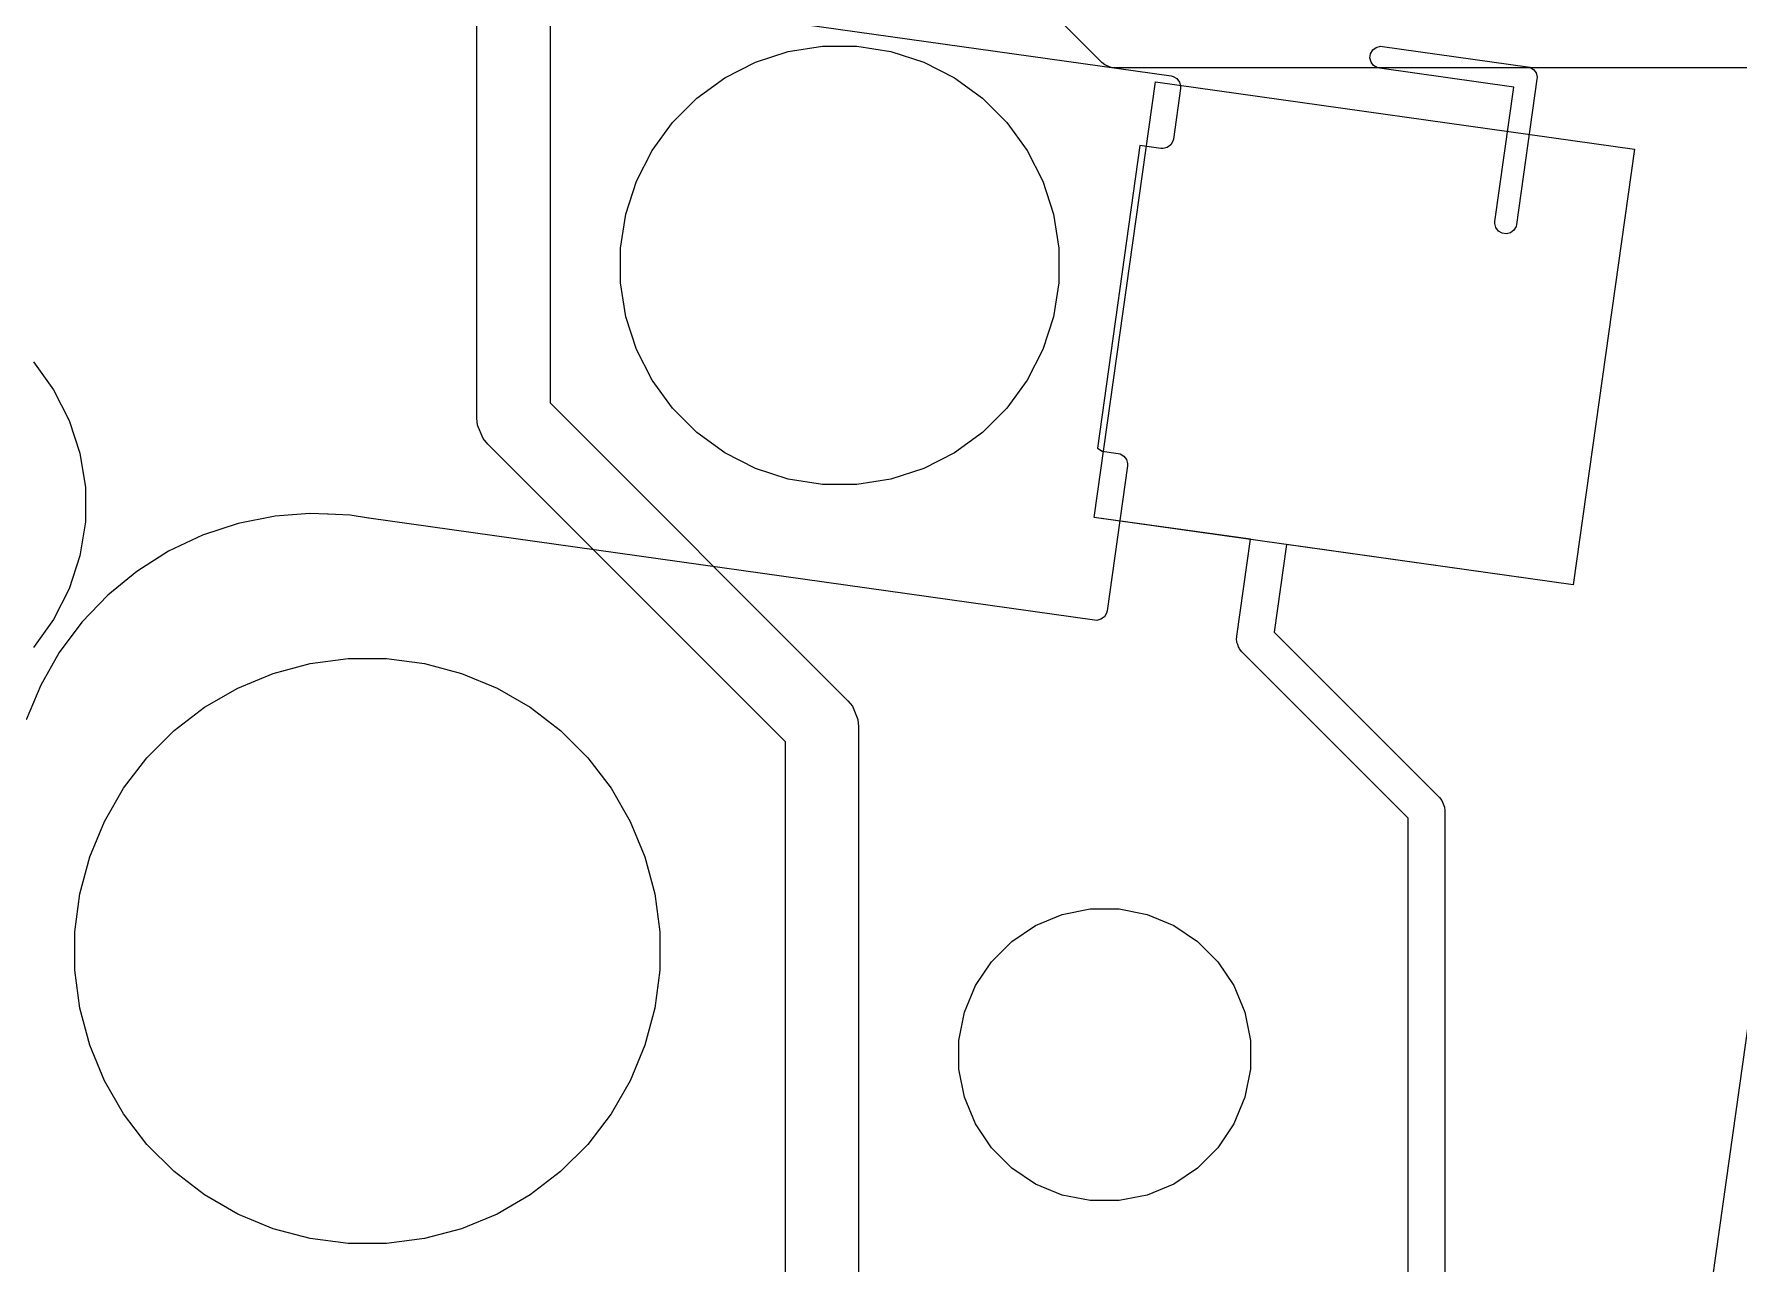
# Model space of a CAD drawing. Header units: millimetres. Extents: x 14 to 286, y -133 to -45.
# Drawn here: x 91.7 to 103.33, y -99.61 to -91.22 of the extents above; entities that cross this region are included whole.
import ezdxf

# ---------------------------------------------------------------- set-up
doc = ezdxf.new("R2010")
doc.units = ezdxf.units.MM
for name, color, linetype, true_color in [('B.Cu', 153, 'CONTINUOUS', 0x4d7fc4), ('B.Mask', 4, 'CONTINUOUS', 0x02ffee), ('B.Paste', 132, 'CONTINUOUS', 0x00c2c2), ('B.Silkscreen', 31, 'CONTINUOUS', 0xe8b2a7), ('F.Cu', 13, 'CONTINUOUS', 0xc83434), ('F.Mask', 201, 'CONTINUOUS', 0xd864ff), ('F.Silkscreen', 41, 'CONTINUOUS', 0xf2eda1), ('User.Drawings', 9, 'CONTINUOUS', 0xc2c2c2)]:
    doc.layers.add(name, color=color, linetype=linetype, true_color=true_color)

msp = doc.modelspace()

# ---------------------------------------------------------------- linework, layer by layer
at = {"layer": 'B.Cu', "linetype": 'CONTINUOUS'}
for p, q in [((94.7207, -93.8386), (94.7207, -87.886753)), ((95.2207, -87.886753), (95.2207, -93.735046)), ((98.932913, -94.515308), (99.350432, -91.544504)), ((99.350432, -91.544504), (102.618317, -92.003776)), ((102.618317, -92.003776), (102.200798, -94.97458)), ((95.2207, -93.735046), (97.251777, -95.766124)), ((94.725504, -93.887373), (94.7207, -93.8386)), ((94.762833, -93.977493), (94.725504, -93.887373)), ((94.762837, -93.977497), (94.762833, -93.977493)), ((94.793923, -94.015377), (94.762837, -93.977497)), ((96.825, -96.046453), (94.793923, -94.015377)), ((99.997453, -94.664919), (98.932913, -94.515308)), ((99.904516, -95.326203), (99.997453, -94.664919)), ((100.245021, -94.699713), (100.160757, -95.299281)), ((102.200798, -94.97458), (100.245021, -94.699713)), ((99.903501, -95.350686), (99.904516, -95.326203)), ((99.905702, -95.359197), (99.903501, -95.350686)), ((99.905702, -95.367987), (99.905702, -95.359197)), ((99.911752, -95.382592), (99.905702, -95.367987)), ((100.160757, -95.299281), (101.288588, -96.427112)), ((99.915712, -95.397905), (99.911752, -95.382592)), ((99.921004, -95.404927), (99.915712, -95.397905)), ((99.924367, -95.413046), (99.921004, -95.404927)), ((99.939912, -95.431988), (99.924367, -95.413046)), ((101.0752, -96.567276), (99.939912, -95.431988)), ((97.251777, -95.766124), (97.282868, -95.804008)), ((97.282868, -95.804008), (97.320197, -95.894128)), ((97.320197, -95.894128), (97.320197, -95.894137)), ((97.320197, -95.894137), (97.325, -95.9429)), ((97.325, -95.9429), (97.325, -101.468146)), ((96.825, -101.5717), (96.825, -96.046453)), ((101.288588, -96.427112), (101.304128, -96.446048)), ((101.304128, -96.446048), (101.304134, -96.446054)), ((101.304134, -96.446054), (101.322798, -96.491114)), ((101.322798, -96.491114), (101.3252, -96.5155)), ((101.3252, -96.5155), (101.3252, -101.378222)), ((101.0752, -101.378222), (101.0752, -96.567276))]:
    msp.add_line(p, q, dxfattribs=at)
at = {"layer": 'B.Mask', "linetype": 'CONTINUOUS'}
for p, q in [((96.845012, -91.338183), (97.077491, -91.301362)), ((97.077491, -91.301362), (97.312869, -91.301362)), ((97.312869, -91.301362), (97.545348, -91.338183)), ((96.411432, -91.517778), (96.621155, -91.410919)), ((96.621155, -91.410919), (96.845012, -91.338183)), ((97.545348, -91.338183), (97.769205, -91.410919)), ((97.769205, -91.410919), (97.978928, -91.517778)), ((96.221008, -91.656129), (96.411432, -91.517778)), ((97.978928, -91.517778), (98.169352, -91.656129)), ((96.054571, -91.822566), (96.221008, -91.656129)), ((98.169352, -91.656129), (98.335789, -91.822566)), ((98.932913, -94.515308), (99.350432, -91.544504)), ((99.350432, -91.544504), (102.618317, -92.003776)), ((95.91622, -92.01299), (96.054571, -91.822566)), ((98.335789, -91.822566), (98.47414, -92.01299)), ((102.618317, -92.003776), (102.200798, -94.97458)), ((95.809361, -92.222713), (95.91622, -92.01299)), ((98.47414, -92.01299), (98.580999, -92.222713)), ((95.736625, -92.44657), (95.809361, -92.222713)), ((98.580999, -92.222713), (98.653735, -92.44657)), ((95.699804, -92.679049), (95.736625, -92.44657)), ((98.653735, -92.44657), (98.690556, -92.679049)), ((95.699804, -92.914427), (95.699804, -92.679049)), ((98.690556, -92.679049), (98.690556, -92.914427)), ((95.736625, -93.146906), (95.699804, -92.914427)), ((98.690556, -92.914427), (98.653735, -93.146906)), ((95.809361, -93.370763), (95.736625, -93.146906)), ((98.653735, -93.146906), (98.580999, -93.370763)), ((95.91622, -93.580486), (95.809361, -93.370763)), ((98.580999, -93.370763), (98.47414, -93.580486)), ((91.694087, -93.454098), (91.832438, -93.644522)), ((96.054571, -93.77091), (95.91622, -93.580486)), ((98.47414, -93.580486), (98.335789, -93.77091)), ((91.832438, -93.644522), (91.939297, -93.854245)), ((91.939297, -93.854245), (92.012033, -94.078102)), ((96.221008, -93.937347), (96.054571, -93.77091)), ((98.335789, -93.77091), (98.169352, -93.937347)), ((96.411432, -94.075698), (96.221008, -93.937347)), ((98.169352, -93.937347), (97.978928, -94.075698)), ((92.012033, -94.078102), (92.048854, -94.310581)), ((96.621155, -94.182557), (96.411432, -94.075698)), ((97.978928, -94.075698), (97.769205, -94.182557)), ((96.845012, -94.255293), (96.621155, -94.182557)), ((97.769205, -94.182557), (97.545348, -94.255293)), ((92.048854, -94.310581), (92.048854, -94.545959)), ((97.077491, -94.292114), (96.845012, -94.255293)), ((97.312869, -94.292114), (97.077491, -94.292114)), ((97.545348, -94.255293), (97.312869, -94.292114)), ((92.048854, -94.545959), (92.012033, -94.778438)), ((102.200798, -94.97458), (98.932913, -94.515308)), ((92.012033, -94.778438), (91.939297, -95.002295)), ((91.939297, -95.002295), (91.832438, -95.212018)), ((91.832438, -95.212018), (91.694087, -95.402442)), ((93.582719, -95.512229), (93.842094, -95.478082)), ((93.842094, -95.478082), (94.103706, -95.478082)), ((94.103706, -95.478082), (94.363081, -95.512229)), ((93.088323, -95.680055), (93.330021, -95.57994)), ((93.330021, -95.57994), (93.582719, -95.512229)), ((94.363081, -95.512229), (94.615779, -95.57994)), ((94.615779, -95.57994), (94.857477, -95.680055)), ((92.86176, -95.810861), (93.088323, -95.680055)), ((94.857477, -95.680055), (95.08404, -95.810861)), ((92.654208, -95.97012), (92.86176, -95.810861)), ((95.08404, -95.810861), (95.291592, -95.97012)), ((92.46922, -96.155108), (92.654208, -95.97012)), ((95.291592, -95.97012), (95.47658, -96.155108)), ((92.309961, -96.36266), (92.46922, -96.155108)), ((95.47658, -96.155108), (95.635839, -96.36266)), ((92.179155, -96.589223), (92.309961, -96.36266)), ((95.635839, -96.36266), (95.766645, -96.589223)), ((92.07904, -96.830921), (92.179155, -96.589223)), ((95.766645, -96.589223), (95.86676, -96.830921)), ((92.011329, -97.083619), (92.07904, -96.830921)), ((95.86676, -96.830921), (95.934471, -97.083619)), ((91.977182, -97.342994), (92.011329, -97.083619)), ((95.934471, -97.083619), (95.968618, -97.342994)), ((98.532065, -97.298878), (98.713177, -97.223859)), ((98.713177, -97.223859), (98.905445, -97.185614)), ((98.905445, -97.185614), (99.101479, -97.185614)), ((99.101479, -97.185614), (99.293747, -97.223859)), ((99.293747, -97.223859), (99.474859, -97.298878)), ((91.977182, -97.604606), (91.977182, -97.342994)), ((95.968618, -97.342994), (95.968618, -97.604606)), ((98.369069, -97.407789), (98.532065, -97.298878)), ((99.474859, -97.298878), (99.637855, -97.407789)), ((98.230452, -97.546406), (98.369069, -97.407789)), ((99.637855, -97.407789), (99.776472, -97.546406)), ((98.121541, -97.709402), (98.230452, -97.546406)), ((99.776472, -97.546406), (99.885383, -97.709402)), ((92.011329, -97.863981), (91.977182, -97.604606)), ((95.968618, -97.604606), (95.934471, -97.863981)), ((98.046522, -97.890514), (98.121541, -97.709402)), ((99.885383, -97.709402), (99.960402, -97.890514)), ((92.07904, -98.116679), (92.011329, -97.863981)), ((95.934471, -97.863981), (95.86676, -98.116679)), ((98.008277, -98.082782), (98.046522, -97.890514)), ((99.960402, -97.890514), (99.998647, -98.082782)), ((92.179155, -98.358377), (92.07904, -98.116679)), ((95.86676, -98.116679), (95.766645, -98.358377)), ((98.008277, -98.278816), (98.008277, -98.082782)), ((99.998647, -98.082782), (99.998647, -98.278816)), ((98.046522, -98.471084), (98.008277, -98.278816)), ((99.998647, -98.278816), (99.960402, -98.471084)), ((92.309961, -98.58494), (92.179155, -98.358377)), ((95.766645, -98.358377), (95.635839, -98.58494)), ((98.121541, -98.652196), (98.046522, -98.471084)), ((99.960402, -98.471084), (99.885383, -98.652196)), ((92.46922, -98.792492), (92.309961, -98.58494)), ((95.635839, -98.58494), (95.47658, -98.792492)), ((98.230452, -98.815192), (98.121541, -98.652196)), ((99.885383, -98.652196), (99.776472, -98.815192)), ((92.654208, -98.97748), (92.46922, -98.792492)), ((95.47658, -98.792492), (95.291592, -98.97748)), ((98.369069, -98.953809), (98.230452, -98.815192)), ((99.776472, -98.815192), (99.637855, -98.953809)), ((92.86176, -99.136739), (92.654208, -98.97748)), ((95.291592, -98.97748), (95.08404, -99.136739)), ((98.532065, -99.06272), (98.369069, -98.953809)), ((99.637855, -98.953809), (99.474859, -99.06272)), ((98.713177, -99.137739), (98.532065, -99.06272)), ((99.474859, -99.06272), (99.293747, -99.137739)), ((93.088323, -99.267545), (92.86176, -99.136739)), ((95.08404, -99.136739), (94.857477, -99.267545)), ((98.905445, -99.175984), (98.713177, -99.137739)), ((99.101479, -99.175984), (98.905445, -99.175984)), ((99.293747, -99.137739), (99.101479, -99.175984)), ((93.330021, -99.36766), (93.088323, -99.267545)), ((94.857477, -99.267545), (94.615779, -99.36766)), ((93.582719, -99.435371), (93.330021, -99.36766)), ((93.842094, -99.469518), (93.582719, -99.435371)), ((94.363081, -99.435371), (94.103706, -99.469518)), ((94.615779, -99.36766), (94.363081, -99.435371)), ((94.103706, -99.469518), (93.842094, -99.469518))]:
    msp.add_line(p, q, dxfattribs=at)
at = {"layer": 'B.Paste', "linetype": 'CONTINUOUS'}
for p, q in [((98.932913, -94.515308), (99.350432, -91.544504)), ((99.350432, -91.544504), (102.618317, -92.003776)), ((102.618317, -92.003776), (102.200798, -94.97458)), ((102.200798, -94.97458), (98.932913, -94.515308))]:
    msp.add_line(p, q, dxfattribs=at)
at = {"layer": 'B.Silkscreen', "linetype": 'CONTINUOUS'}
for p, q in [((91.138861, -90.334903), (99.457114, -91.503957)), ((99.457114, -91.503957), (99.471403, -91.50742)), ((99.471403, -91.50742), (99.496617, -91.522273)), ((99.496617, -91.522273), (99.514228, -91.545643)), ((99.520946, -91.588665), (99.472235, -91.935259)), ((99.514228, -91.545643), (99.521289, -91.572946)), ((99.521555, -91.573975), (99.520946, -91.588665)), ((99.521289, -91.572946), (99.521555, -91.573975)), ((99.243938, -91.97891), (98.953698, -94.044078)), ((99.387526, -91.999091), (99.243938, -91.97891)), ((99.402206, -91.999699), (99.387526, -91.999091)), ((99.402217, -91.999701), (99.402206, -91.999699)), ((99.430549, -91.992373), (99.402217, -91.999701)), ((99.453919, -91.974762), (99.430549, -91.992373)), ((99.468772, -91.949548), (99.453919, -91.974762)), ((99.472235, -91.935259), (99.468772, -91.949548)), ((98.953698, -94.044078), (98.986427, -94.063357)), ((98.986427, -94.063357), (99.095264, -94.078654)), ((99.095264, -94.078654), (99.109553, -94.082117)), ((99.109553, -94.082117), (99.134767, -94.09697)), ((99.134767, -94.09697), (99.152378, -94.12034)), ((99.159096, -94.163362), (99.019922, -95.15363)), ((99.152378, -94.12034), (99.159706, -94.148672)), ((99.159706, -94.148672), (99.159096, -94.163362)), ((93.092071, -94.556728), (92.848618, -94.637169)), ((93.343513, -94.506557), (93.092071, -94.556728)), ((93.580488, -94.488804), (93.343513, -94.506557)), ((93.699923, -94.493425), (93.580488, -94.488804)), ((93.704458, -94.492395), (93.699923, -94.493425)), ((93.855306, -94.499551), (93.704458, -94.492395)), ((93.981655, -94.521251), (93.855306, -94.499551)), ((93.982149, -94.521179), (93.981655, -94.521251)), ((93.983874, -94.521597), (93.982149, -94.521179)), ((98.935214, -95.217462), (93.983874, -94.521597)), ((92.848618, -94.637169), (92.616782, -94.746679)), ((92.616782, -94.746679), (92.400021, -94.883627)), ((92.400021, -94.883627), (92.201565, -95.04597)), ((92.201565, -95.04597), (92.024373, -95.231289)), ((92.024373, -95.231289), (91.871086, -95.436821)), ((98.949903, -95.218071), (98.935214, -95.217462)), ((98.949904, -95.218072), (98.949903, -95.218071)), ((98.949905, -95.218072), (98.949904, -95.218071)), ((98.949904, -95.218071), (98.949904, -95.218072)), ((98.978236, -95.210744), (98.949905, -95.218072)), ((99.001606, -95.193133), (98.978236, -95.210744)), ((99.016459, -95.167919), (99.001606, -95.193133)), ((99.019922, -95.15363), (99.016459, -95.167919)), ((91.871086, -95.436821), (91.74399, -95.659502)), ((91.74399, -95.659502), (91.644979, -95.896012))]:
    msp.add_line(p, q, dxfattribs=at)
at = {"layer": 'F.Cu', "linetype": 'CONTINUOUS'}
for p, q in [((98.984712, -91.412488), (98.338524, -90.7663)), ((99.003648, -91.428028), (98.984712, -91.412488)), ((99.003654, -91.428034), (99.003648, -91.428028)), ((99.035515, -91.441231), (99.003654, -91.428034)), ((99.048713, -91.446698), (99.035515, -91.441231)), ((99.048714, -91.446698), (99.048713, -91.446698)), ((99.0731, -91.4491), (99.048714, -91.446698)), ((132.526724, -91.4491), (99.0731, -91.4491))]:
    msp.add_line(p, q, dxfattribs=at)
at = {"layer": 'F.Mask', "linetype": 'CONTINUOUS'}
for p, q in [((96.845012, -91.338183), (97.077491, -91.301362)), ((97.077491, -91.301362), (97.312869, -91.301362)), ((97.312869, -91.301362), (97.545348, -91.338183)), ((96.411432, -91.517778), (96.621155, -91.410919)), ((96.621155, -91.410919), (96.845012, -91.338183)), ((97.545348, -91.338183), (97.769205, -91.410919)), ((97.769205, -91.410919), (97.978928, -91.517778)), ((96.221008, -91.656129), (96.411432, -91.517778)), ((97.978928, -91.517778), (98.169352, -91.656129)), ((96.054571, -91.822566), (96.221008, -91.656129)), ((98.169352, -91.656129), (98.335789, -91.822566)), ((95.91622, -92.01299), (96.054571, -91.822566)), ((98.335789, -91.822566), (98.47414, -92.01299)), ((95.809361, -92.222713), (95.91622, -92.01299)), ((98.47414, -92.01299), (98.580999, -92.222713)), ((95.736625, -92.44657), (95.809361, -92.222713)), ((98.580999, -92.222713), (98.653735, -92.44657)), ((95.699804, -92.679049), (95.736625, -92.44657)), ((98.653735, -92.44657), (98.690556, -92.679049)), ((95.699804, -92.914427), (95.699804, -92.679049)), ((98.690556, -92.679049), (98.690556, -92.914427)), ((95.736625, -93.146906), (95.699804, -92.914427)), ((98.690556, -92.914427), (98.653735, -93.146906)), ((95.809361, -93.370763), (95.736625, -93.146906)), ((98.653735, -93.146906), (98.580999, -93.370763)), ((95.91622, -93.580486), (95.809361, -93.370763)), ((98.580999, -93.370763), (98.47414, -93.580486)), ((91.694087, -93.454098), (91.832438, -93.644522)), ((96.054571, -93.77091), (95.91622, -93.580486)), ((98.47414, -93.580486), (98.335789, -93.77091)), ((91.832438, -93.644522), (91.939297, -93.854245)), ((91.939297, -93.854245), (92.012033, -94.078102)), ((96.221008, -93.937347), (96.054571, -93.77091)), ((98.335789, -93.77091), (98.169352, -93.937347)), ((96.411432, -94.075698), (96.221008, -93.937347)), ((98.169352, -93.937347), (97.978928, -94.075698)), ((92.012033, -94.078102), (92.048854, -94.310581)), ((96.621155, -94.182557), (96.411432, -94.075698)), ((97.978928, -94.075698), (97.769205, -94.182557)), ((96.845012, -94.255293), (96.621155, -94.182557)), ((97.769205, -94.182557), (97.545348, -94.255293)), ((92.048854, -94.310581), (92.048854, -94.545959)), ((97.077491, -94.292114), (96.845012, -94.255293)), ((97.312869, -94.292114), (97.077491, -94.292114)), ((97.545348, -94.255293), (97.312869, -94.292114)), ((92.048854, -94.545959), (92.012033, -94.778438)), ((92.012033, -94.778438), (91.939297, -95.002295)), ((91.939297, -95.002295), (91.832438, -95.212018)), ((91.832438, -95.212018), (91.694087, -95.402442)), ((93.582719, -95.512229), (93.842094, -95.478082)), ((93.842094, -95.478082), (94.103706, -95.478082)), ((94.103706, -95.478082), (94.363081, -95.512229)), ((93.088323, -95.680055), (93.330021, -95.57994)), ((93.330021, -95.57994), (93.582719, -95.512229)), ((94.363081, -95.512229), (94.615779, -95.57994)), ((94.615779, -95.57994), (94.857477, -95.680055)), ((92.86176, -95.810861), (93.088323, -95.680055)), ((94.857477, -95.680055), (95.08404, -95.810861)), ((92.654208, -95.97012), (92.86176, -95.810861)), ((95.08404, -95.810861), (95.291592, -95.97012)), ((92.46922, -96.155108), (92.654208, -95.97012)), ((95.291592, -95.97012), (95.47658, -96.155108)), ((92.309961, -96.36266), (92.46922, -96.155108)), ((95.47658, -96.155108), (95.635839, -96.36266)), ((92.179155, -96.589223), (92.309961, -96.36266)), ((95.635839, -96.36266), (95.766645, -96.589223)), ((92.07904, -96.830921), (92.179155, -96.589223)), ((95.766645, -96.589223), (95.86676, -96.830921)), ((92.011329, -97.083619), (92.07904, -96.830921)), ((95.86676, -96.830921), (95.934471, -97.083619)), ((91.977182, -97.342994), (92.011329, -97.083619)), ((95.934471, -97.083619), (95.968618, -97.342994)), ((98.532065, -97.298878), (98.713177, -97.223859)), ((98.713177, -97.223859), (98.905445, -97.185614)), ((98.905445, -97.185614), (99.101479, -97.185614)), ((99.101479, -97.185614), (99.293747, -97.223859)), ((99.293747, -97.223859), (99.474859, -97.298878)), ((91.977182, -97.604606), (91.977182, -97.342994)), ((95.968618, -97.342994), (95.968618, -97.604606)), ((98.369069, -97.407789), (98.532065, -97.298878)), ((99.474859, -97.298878), (99.637855, -97.407789)), ((98.230452, -97.546406), (98.369069, -97.407789)), ((99.637855, -97.407789), (99.776472, -97.546406)), ((98.121541, -97.709402), (98.230452, -97.546406)), ((99.776472, -97.546406), (99.885383, -97.709402)), ((92.011329, -97.863981), (91.977182, -97.604606)), ((95.968618, -97.604606), (95.934471, -97.863981)), ((98.046522, -97.890514), (98.121541, -97.709402)), ((99.885383, -97.709402), (99.960402, -97.890514)), ((92.07904, -98.116679), (92.011329, -97.863981)), ((95.934471, -97.863981), (95.86676, -98.116679)), ((98.008277, -98.082782), (98.046522, -97.890514)), ((99.960402, -97.890514), (99.998647, -98.082782)), ((92.179155, -98.358377), (92.07904, -98.116679)), ((95.86676, -98.116679), (95.766645, -98.358377)), ((98.008277, -98.278816), (98.008277, -98.082782)), ((99.998647, -98.082782), (99.998647, -98.278816)), ((98.046522, -98.471084), (98.008277, -98.278816)), ((99.998647, -98.278816), (99.960402, -98.471084)), ((92.309961, -98.58494), (92.179155, -98.358377)), ((95.766645, -98.358377), (95.635839, -98.58494)), ((98.121541, -98.652196), (98.046522, -98.471084)), ((99.960402, -98.471084), (99.885383, -98.652196)), ((92.46922, -98.792492), (92.309961, -98.58494)), ((95.635839, -98.58494), (95.47658, -98.792492)), ((98.230452, -98.815192), (98.121541, -98.652196)), ((99.885383, -98.652196), (99.776472, -98.815192)), ((92.654208, -98.97748), (92.46922, -98.792492)), ((95.47658, -98.792492), (95.291592, -98.97748)), ((98.369069, -98.953809), (98.230452, -98.815192)), ((99.776472, -98.815192), (99.637855, -98.953809)), ((92.86176, -99.136739), (92.654208, -98.97748)), ((95.291592, -98.97748), (95.08404, -99.136739)), ((98.532065, -99.06272), (98.369069, -98.953809)), ((99.637855, -98.953809), (99.474859, -99.06272)), ((98.713177, -99.137739), (98.532065, -99.06272)), ((99.474859, -99.06272), (99.293747, -99.137739)), ((93.088323, -99.267545), (92.86176, -99.136739)), ((95.08404, -99.136739), (94.857477, -99.267545)), ((98.905445, -99.175984), (98.713177, -99.137739)), ((99.101479, -99.175984), (98.905445, -99.175984)), ((99.293747, -99.137739), (99.101479, -99.175984)), ((93.330021, -99.36766), (93.088323, -99.267545)), ((94.857477, -99.267545), (94.615779, -99.36766)), ((93.582719, -99.435371), (93.330021, -99.36766)), ((93.842094, -99.469518), (93.582719, -99.435371)), ((94.363081, -99.435371), (94.103706, -99.469518)), ((94.615779, -99.36766), (94.363081, -99.435371)), ((94.103706, -99.469518), (93.842094, -99.469518))]:
    msp.add_line(p, q, dxfattribs=at)
at = {"layer": 'F.Silkscreen', "linetype": 'CONTINUOUS'}
for p, q in [((93.582719, -95.512229), (93.842094, -95.478082)), ((93.842094, -95.478082), (94.103706, -95.478082)), ((94.103706, -95.478082), (94.363081, -95.512229)), ((93.088323, -95.680055), (93.330021, -95.57994)), ((93.330021, -95.57994), (93.582719, -95.512229)), ((94.363081, -95.512229), (94.615779, -95.57994)), ((94.615779, -95.57994), (94.857477, -95.680055)), ((92.86176, -95.810861), (93.088323, -95.680055)), ((94.857477, -95.680055), (95.08404, -95.810861)), ((92.654208, -95.97012), (92.86176, -95.810861)), ((95.08404, -95.810861), (95.291592, -95.97012)), ((92.46922, -96.155108), (92.654208, -95.97012)), ((95.291592, -95.97012), (95.47658, -96.155108)), ((92.309961, -96.36266), (92.46922, -96.155108)), ((95.47658, -96.155108), (95.635839, -96.36266)), ((92.179155, -96.589223), (92.309961, -96.36266)), ((95.635839, -96.36266), (95.766645, -96.589223)), ((92.07904, -96.830921), (92.179155, -96.589223)), ((95.766645, -96.589223), (95.86676, -96.830921)), ((92.011329, -97.083619), (92.07904, -96.830921)), ((95.86676, -96.830921), (95.934471, -97.083619)), ((91.977182, -97.342994), (92.011329, -97.083619)), ((95.934471, -97.083619), (95.968618, -97.342994)), ((98.532065, -97.298878), (98.713177, -97.223859)), ((98.713177, -97.223859), (98.905445, -97.185614)), ((98.905445, -97.185614), (99.101479, -97.185614)), ((99.101479, -97.185614), (99.293747, -97.223859)), ((99.293747, -97.223859), (99.474859, -97.298878)), ((91.977182, -97.604606), (91.977182, -97.342994)), ((95.968618, -97.342994), (95.968618, -97.604606)), ((98.369069, -97.407789), (98.532065, -97.298878)), ((99.474859, -97.298878), (99.637855, -97.407789)), ((98.230452, -97.546406), (98.369069, -97.407789)), ((99.637855, -97.407789), (99.776472, -97.546406)), ((98.121541, -97.709402), (98.230452, -97.546406)), ((99.776472, -97.546406), (99.885383, -97.709402)), ((92.011329, -97.863981), (91.977182, -97.604606)), ((95.968618, -97.604606), (95.934471, -97.863981)), ((98.046522, -97.890514), (98.121541, -97.709402)), ((99.885383, -97.709402), (99.960402, -97.890514)), ((92.07904, -98.116679), (92.011329, -97.863981)), ((95.934471, -97.863981), (95.86676, -98.116679)), ((98.008277, -98.082782), (98.046522, -97.890514)), ((99.960402, -97.890514), (99.998647, -98.082782)), ((92.179155, -98.358377), (92.07904, -98.116679)), ((95.86676, -98.116679), (95.766645, -98.358377)), ((98.008277, -98.278816), (98.008277, -98.082782)), ((99.998647, -98.082782), (99.998647, -98.278816)), ((98.046522, -98.471084), (98.008277, -98.278816)), ((99.998647, -98.278816), (99.960402, -98.471084)), ((92.309961, -98.58494), (92.179155, -98.358377)), ((95.766645, -98.358377), (95.635839, -98.58494)), ((98.121541, -98.652196), (98.046522, -98.471084)), ((99.960402, -98.471084), (99.885383, -98.652196)), ((92.46922, -98.792492), (92.309961, -98.58494)), ((95.635839, -98.58494), (95.47658, -98.792492)), ((98.230452, -98.815192), (98.121541, -98.652196)), ((99.885383, -98.652196), (99.776472, -98.815192)), ((92.654208, -98.97748), (92.46922, -98.792492)), ((95.47658, -98.792492), (95.291592, -98.97748)), ((98.369069, -98.953809), (98.230452, -98.815192)), ((99.776472, -98.815192), (99.637855, -98.953809)), ((92.86176, -99.136739), (92.654208, -98.97748)), ((95.291592, -98.97748), (95.08404, -99.136739)), ((98.532065, -99.06272), (98.369069, -98.953809)), ((99.637855, -98.953809), (99.474859, -99.06272)), ((98.713177, -99.137739), (98.532065, -99.06272)), ((99.474859, -99.06272), (99.293747, -99.137739)), ((93.088323, -99.267545), (92.86176, -99.136739)), ((95.08404, -99.136739), (94.857477, -99.267545)), ((98.905445, -99.175984), (98.713177, -99.137739)), ((99.101479, -99.175984), (98.905445, -99.175984)), ((99.293747, -99.137739), (99.101479, -99.175984)), ((93.330021, -99.36766), (93.088323, -99.267545)), ((94.857477, -99.267545), (94.615779, -99.36766)), ((93.582719, -99.435371), (93.330021, -99.36766)), ((93.842094, -99.469518), (93.582719, -99.435371)), ((94.363081, -99.435371), (94.103706, -99.469518)), ((94.615779, -99.36766), (94.363081, -99.435371)), ((94.103706, -99.469518), (93.842094, -99.469518))]:
    msp.add_line(p, q, dxfattribs=at)
at = {"layer": 'User.Drawings', "linetype": 'CONTINUOUS'}
for p, q in [((101.981947, -108.02999), (104.596844, -89.424026)), ((100.832766, -91.327021), (100.856136, -91.30941)), ((100.856136, -91.30941), (100.884468, -91.302082)), ((100.884468, -91.302082), (100.899158, -91.302692)), ((100.899158, -91.302692), (101.889426, -91.441865)), ((100.81384, -91.381214), (100.817913, -91.352235)), ((100.821168, -91.409546), (100.81384, -91.381214)), ((100.817913, -91.352235), (100.832766, -91.327021)), ((100.838779, -91.432916), (100.821168, -91.409546)), ((100.863993, -91.447769), (100.838779, -91.432916)), ((100.878282, -91.451232), (100.863993, -91.447769)), ((101.79428, -91.579967), (100.878282, -91.451232)), ((101.953258, -91.526573), (101.814085, -92.516841)), ((101.889426, -91.441865), (101.903715, -91.445328)), ((101.903715, -91.445328), (101.928929, -91.460181)), ((101.928929, -91.460181), (101.94654, -91.483551)), ((101.94654, -91.483551), (101.953868, -91.511883)), ((101.953868, -91.511883), (101.953258, -91.526573)), ((101.665545, -92.495965), (101.79428, -91.579967)), ((101.664935, -92.510655), (101.665545, -92.495965)), ((101.672263, -92.538987), (101.664935, -92.510655)), ((101.689874, -92.562357), (101.672263, -92.538987)), ((101.715088, -92.57721), (101.689874, -92.562357)), ((101.744067, -92.581283), (101.715088, -92.57721)), ((101.772399, -92.573955), (101.744067, -92.581283)), ((101.795769, -92.556344), (101.772399, -92.573955)), ((101.810622, -92.53113), (101.795769, -92.556344)), ((101.814085, -92.516841), (101.810622, -92.53113))]:
    msp.add_line(p, q, dxfattribs=at)

doc.saveas('drawing.dxf')
